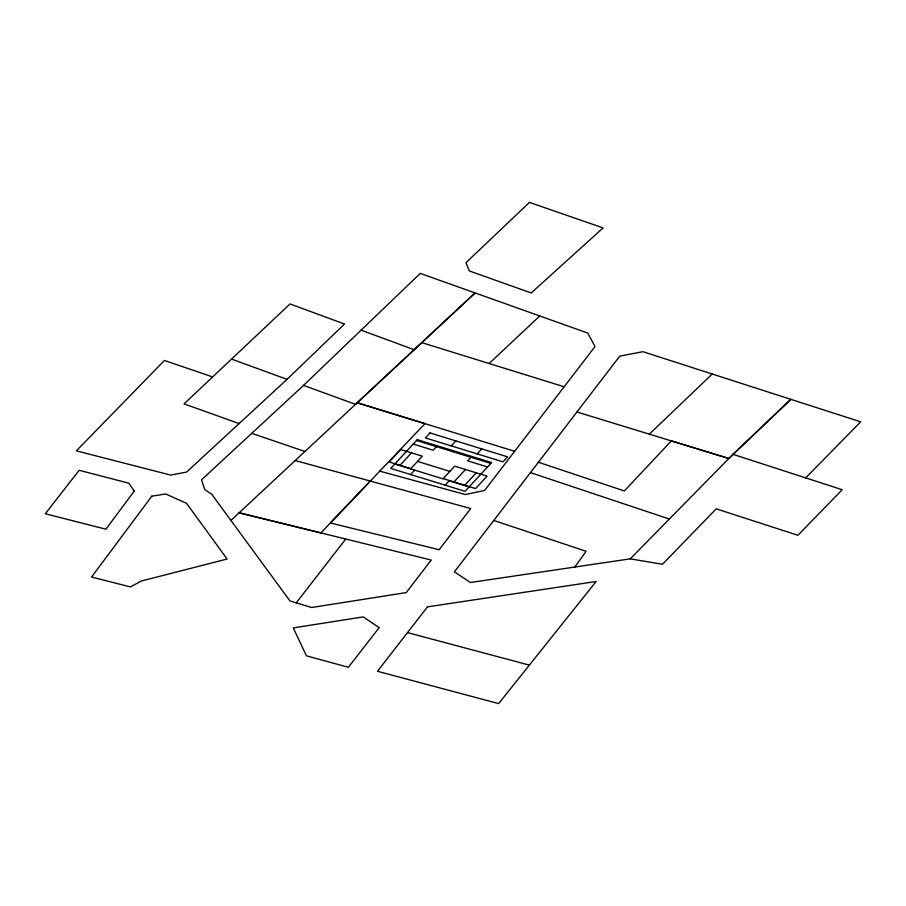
<?xml version="1.0" encoding="UTF-8"?>
<svg xmlns="http://www.w3.org/2000/svg" width="906" height="906" viewBox="0 0 906 906"><rect width="100%" height="100%" fill="white"/><g stroke="black" fill="none" stroke-linecap="round" stroke-linejoin="round"><path stroke-width="1.36" d="M574.8 567.054L586.114 551.301L493.793 520.44M805.672 477.892L860.7 421.834L642.898 351.687L619.727 356.16L454.404 571.822L470.35 582.513L630.248 558.843L662.479 564.279L716.227 508.844L797.926 535.287L842.195 489.716L732.965 454.325L630.248 558.843M379.761 471.143L465.412 494.551L484.631 490.429L595.004 346.556L587.768 333.08L420.259 273.386L303.567 385.378L201.528 479.829L204.813 489.591L211.766 494.291L289.943 600.916L296.228 602.841L345.764 539.013M400.033 465.31L411.55 452.853M410.611 468.866L422.343 456.182L400.769 449.535L389.252 461.992L410.826 468.64M410.633 474.529L414.71 470.135M436.42 446.647L433.136 450.203L413.238 444.065M451.267 445.888L455.877 440.905M445.152 485.174L449.229 480.769L469.127 486.907M470.939 457.281L467.655 460.837L487.553 466.975M477.156 453.872L481.765 448.889M453.974 481.935L465.491 469.489M464.755 485.265L476.273 472.807M370.282 481.086L330.373 522.977L439.15 549.716L470.724 508.526L295.197 460.542M212.638 376.93L164.45 360.452L76.364 450.848L170.611 475.072L186.523 472.117L287.032 379.342L344.518 324.031L290.011 303.94L184.065 403.883L239.127 423.578M649.342 434.155L712.218 374.008M538.413 462.253L624.359 490.95L671.335 440.905L728.854 458.504L790.836 399.353L732.965 454.325M489.127 363.51L539.761 315.979M230.928 520.44L475.084 292.944L355.514 404.348L303.567 385.378M407.496 632.615L529.387 665.117M296.228 602.841L311.585 607.507L406.25 592.592L431.222 560.044L239.127 512.796L320.894 532.921L425.005 423.657L357.213 402.774L514.653 451.29M576.907 411.992L728.854 458.504M416.522 440.509L490.848 463.419M417.519 461.392L449.886 471.369M443.181 478.617L475.548 488.594L487.066 476.137L454.699 466.16L442.966 478.844L394.801 463.997M421.754 342.627L564.144 386.771M530.463 472.638L669.364 519.047M251.755 433.34L304.948 451.471M231.551 359.093L287.032 379.342M361.018 330.124L414.178 349.716M134.292 491.052L105.9 529.206L45.3 513.759L79.162 470.282L128.867 483.204L134.292 491.052M151.834 496.148L91.574 577.02L130.453 586.918L141.279 581.029L227.123 559.025L186.523 503.317L165.73 493.985L151.834 496.148M379.172 627.643L348.391 667.292L306.432 655.819L293.261 627.915L363.261 616.895L379.172 627.643M427.496 606.85L377.474 671.267L498.64 703.6L596.137 581.493L427.496 606.85M417.304 439.659L390.735 468.402L465.05 491.312L491.63 462.57L417.304 439.659M429.988 432.932L425.378 437.915L503.045 461.856L507.654 456.873L429.988 432.932M529.455 202.4L465.956 262.706L469.376 270.951L531.188 292.978L603.09 227.904L529.455 202.4"/></g></svg>
